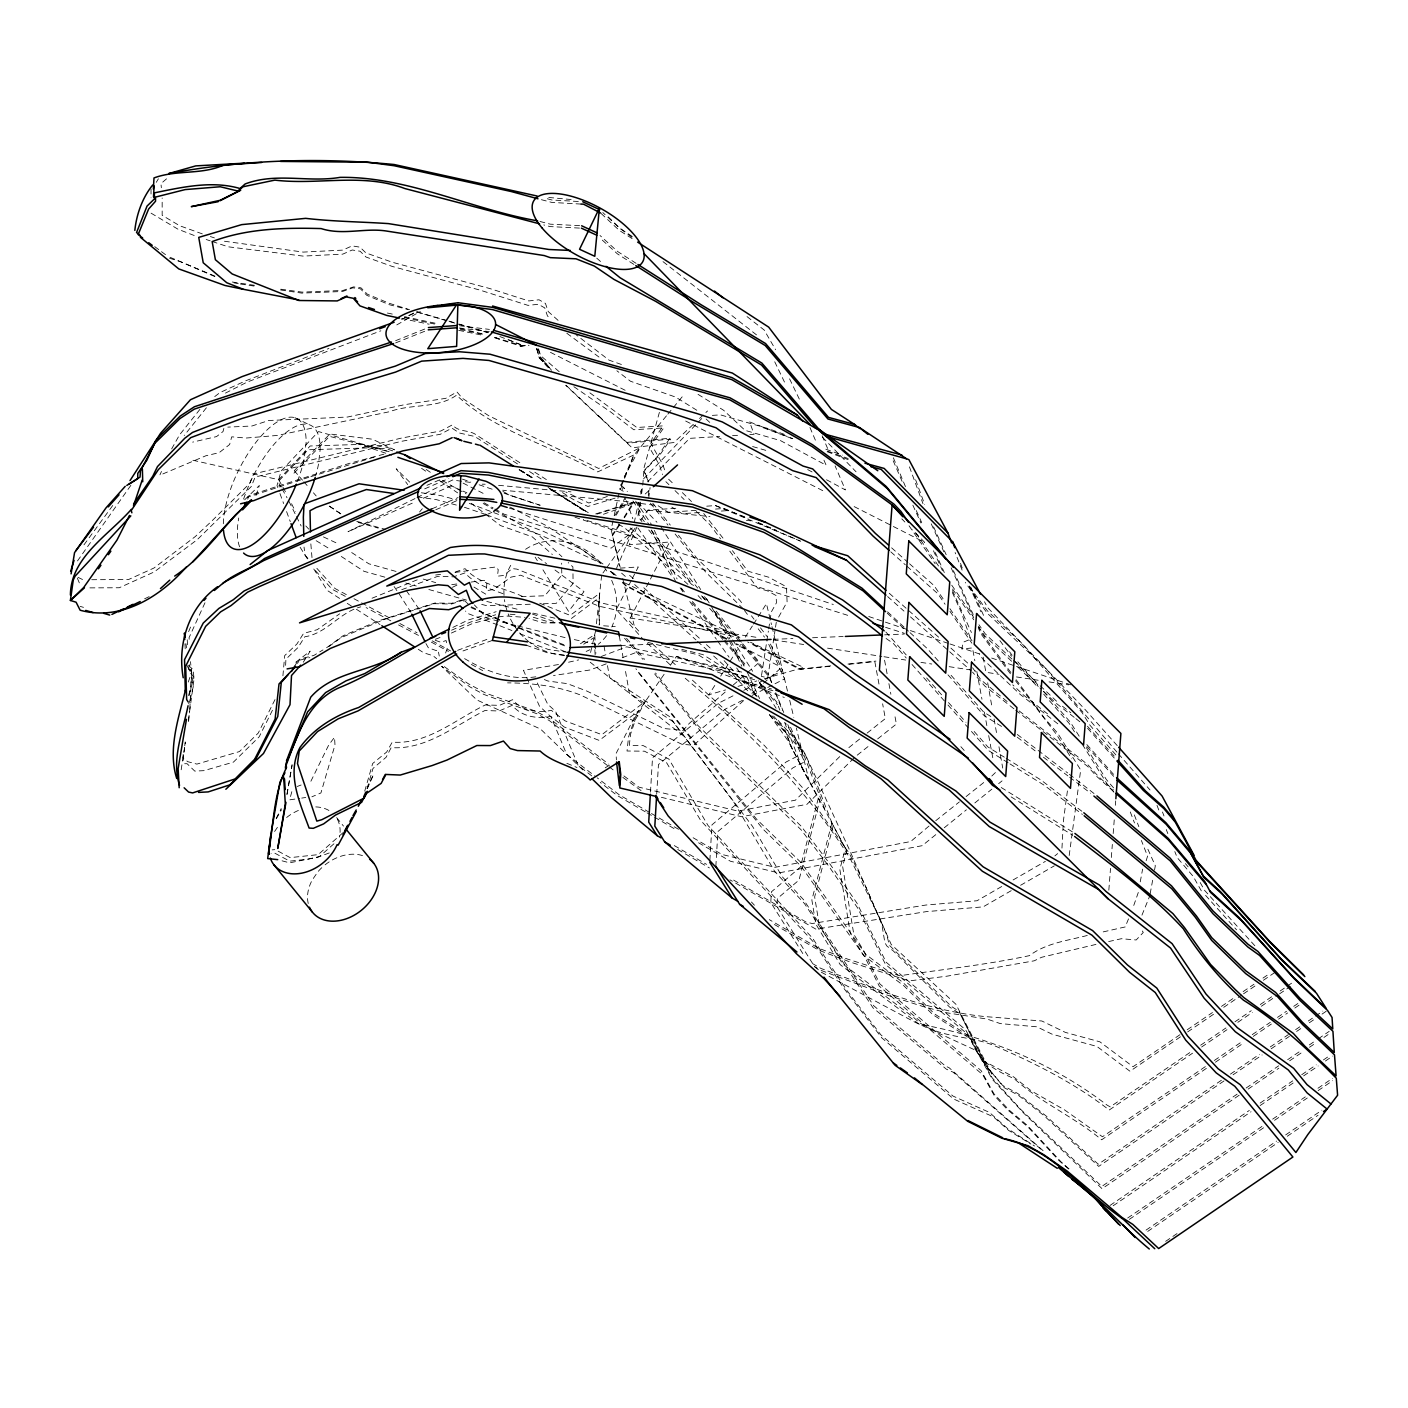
<?xml version="1.0" encoding="UTF-8"?>
<svg xmlns="http://www.w3.org/2000/svg" width="1408" height="1408" viewBox="0 0 1408 1408"><rect width="100%" height="100%" fill="white"/><g stroke="black" fill="none" stroke-linecap="round" stroke-linejoin="round"><path stroke-width="0.75" stroke-dasharray="5 3.75" d="M285.63 665.35L285.912 659.19L298.126 647.398L304.814 636.768C326.568 633.53 339.557 612.339 360.782 606.848M995.421 772.552L991.373 776.442M1061.966 848.109L1063.445 820.494L1067.44 790.698M650.478 792.123L652.502 757.838L718.608 703.155L734.114 695.27M656.691 794.27L658.451 764.544L725.366 709.034L742.544 700.286M709.878 860.218L711.955 824.842L786.227 761.922L802.542 753.614L790.029 726.211M715.845 866.307L717.904 831.547L792.986 767.782L804.531 761.904L787.758 724.574M1108.835 890.138L1110.507 868.384M1111.334 857.49L1112.338 844.43M1113.182 833.554L1114.362 818.33M1115.365 805.27L1115.699 800.906M188.566 721.618L189.605 711.269M189.816 709.192L191.699 672.32L189.27 664.664M596.429 623.762L601.691 574.746M183.093 760.654L184.536 747.789M184.765 745.835L185.205 741.893M639.76 502.269L637.894 516.49L641.96 521.558M640.816 494.138L641.608 488.03L640.746 492.114M640.534 502.11L638.88 514.818L644.354 521.629M641.643 493.627L642.488 487.274M642.752 485.144L644.16 467.227L659.402 412.35M648.278 495.51L649.405 486.886M648.701 498.15L650.074 487.608M1069.2 855.501L1080.693 769.947L1057.742 733.339L1044.296 717.886L1016.013 679.518M188.408 720.35L194.058 678.902L193.16 669.592L185.891 663.186M181.174 769.771L185.363 742.562M761.517 675.541L768.363 631.066M768.698 628.936L771.302 612.005L776.424 602.853L776.125 595.531L767.554 590.902L757.451 587.963L729.802 551.144M775.192 629.323L767.73 677.794L761.323 676.386M775.526 627.229L776.494 620.893M189.587 695.376L191.717 675.083L186.666 664.77M286.915 794.482L292.09 764.544M190.168 699.706L193.248 686.734L190.485 661.654M287.056 794.235L292.072 765.477M1138.298 892.461L1132.595 908.794M1140.251 881.866L1142.592 869.158M1150.142 893.798L1152.923 878.698M1154.525 870.074L1155.317 865.762L1146.781 846.771M192.914 460.258L278.678 479.688L310.182 445.984L363.264 444.33L367.805 446.23L380.934 445.438L394.486 449.821L372.522 439.226L329.842 433.998L294.254 470.694L293.691 473.458L329.525 436.357L389.646 451.862L318.525 431.57L281.16 470.976L277.006 485.514L279.206 491.533M634.216 522.755L638.563 502.322M613.043 520.678L611.125 529.531L619.608 565.822M614.17 515.504L619.027 493.24M623.251 491.286L619.925 489.192L620.875 484.757L627.37 491.498M590.586 652.467L592.064 646.078M592.557 643.949L595.725 630.291M282.92 675.787L284.698 655.6L296.93 643.966L303.565 633.406L317.258 629.675L339.627 613.835M818.277 798.442L800.36 867.134L771.408 891.845L770.774 902.475L803.686 954.976M831.811 823.381L811.853 899.941L815.813 924.018L840.189 964.656L918.984 1024.091C986.99 1036.376 1051.917 1062.794 1107.04 1105.086L1110.19 1106.882L1191.573 1051.389M833.166 825.862L814.651 896.896L819.262 924.95L842.53 963.741L913.968 1017.72C935.176 1038.875 968.598 1034.598 994.752 1045.845C1035.021 1063.181 1074.445 1083.034 1109.205 1110.032L1192.541 1053.202M223.854 428.402L223.01 431.57L216.55 436.586L192.667 442.13M364.725 791.12L372.662 763.523L386.69 752.013L392.269 742.104C427.099 744.938 455.734 719.277 485.25 704.986L499.541 705.338L512.6 699.67C521.91 711.075 537.662 713.046 551.355 710.371L564.978 720.808L601.885 734.677L645.515 701.202L635.677 719.101L630.555 734.166L629.306 745.466L643.227 745.606L668.853 759.07L708.066 825.546L812.592 938.186L846.595 990.088L880.862 1034.827L953.022 1096.075L989.402 1112.39L1007.653 1128.635L1034.528 1145.989M367.101 788.533L372.997 768.434L386.109 757.275L391.178 747.613C426.325 750.094 455.277 725.331 484.986 710.494L499.048 711.005L512.213 705.355C521.488 716.549 536.958 719.224 550.651 716.373L564.326 727.056L599.245 740.414L639.038 710.565L635.008 717.904L628.566 736.824L627.018 751.01L644.477 751.186L666.688 762.854L700.656 820.424L813.49 942.04L843.55 987.923L881.795 1037.872L953.762 1099.067L993.432 1116.861L1008.779 1130.518L1030.938 1144.07M1146.147 860.746L1147.573 856.17L1141.378 840.47M188.478 695.622L193.952 677.758L189.006 669.557L188.725 665.21M255.957 495.598L259.371 485.461L244.57 499.893M445.614 653.013L447.568 647.346M247.702 499.154L248.917 495.651L272.184 487.995L349.237 463.408L387.27 453.306M188.267 682.053L191.699 672.32L188.214 666.829M188.672 703.894L190.643 698.509M666.459 415.835L633.477 455.682L620.611 486.042L624.448 488.453M623.832 480.374L619.925 489.192M624.606 478.35L634.216 454.784L597.714 471.909C551.76 445.966 495.51 431.306 456.509 395.226C437.061 408.971 411.294 403.498 389.611 411.682L277.693 435.406L245.978 438.046L231.704 436.832L229.627 444.523L219.155 452.672L205.92 455.752L159.773 475.235L161.462 471.469M1128.512 918.878L1125.221 926.939L1099.93 932.624M1141.958 915.13L1149.755 895.963M291.826 791.683L289.608 799.85L299.71 798.389M188.619 631.664L191.875 623.885M616.475 568.374L632.139 532.206L611.125 548.152L504.064 514.149L494.982 508.992M636.874 527.138L629.27 544.685L669.61 542.045L649.757 580.395M367.347 788.568L373.402 774.752L367.083 788.339M310.886 781.229L328.803 744.85L334.541 737.264L334.981 744.973L320.918 792.95L311.872 796.822M276.214 818.365L281.195 808.562M204.987 602.765L189.077 637.63L189.306 641.573M631.294 580.483L616.282 609.506L642.594 638.686M632.298 578.547L638.299 566.949L618.658 568.234M648.771 582.314L628.918 620.664L641.326 633.794M624.219 477.066L640.042 447.744L598.699 468.459L488.875 415.835L462.282 398.218L456.966 391.934L445.826 398.323L404.571 404.677L347.512 417.032L268.84 420.499L251.909 426.008L227.797 427.117M275 699.6L258.245 733.075L239.43 751.573L196.891 764.104L187.792 761.693L182.846 758.085L183.427 751.837M272.448 710.248L259.195 736.789L233.411 762.133L203.914 770.651L194.779 771.109L187.07 763.699L182.688 763.77L182.09 762.291M294.835 666.037L297.757 660.704L309.813 657.589M297.51 663.432L299.922 659.032L313.861 655.424L322.978 649.915M171.653 448.923L179.45 435.019L202.682 405.891M778.606 617.109L787.09 601.955L786.491 586.819L768.733 577.227L747.824 571.173L732.424 550.651M276.32 818.787L281.494 809.706M614.786 515.68L625.363 497.288M616.229 515.134L625.786 498.485M156.253 182.336L158.4 178.781M303.283 662.218L310.182 651.13L294.712 663.045M714.789 685.45L708.928 694.725L725.542 689.938M720.667 676.157L728.886 663.133M730.048 661.285L740.626 644.565M745.307 637.12L752.365 625.979M753.526 624.114L757.064 618.534M758.226 616.686L766.445 603.68L771.478 624.589M130.856 485.355L75.504 563.746M619.309 524.322L612.251 534.917L620.136 567.072M624.026 517.246L633.354 502.093L595.69 513.938M612.427 535.797L619.608 525.008M624.395 517.827L634.251 502.357L594.246 514.976M274.595 831.494L278.326 826.038M664.118 674.291L634.55 717.059L616.035 753.597L616.405 759.862M670.314 665.333L676.509 656.357L758.648 680.979M602.958 572.968L605.493 569.43M606.76 567.653L635.36 527.718M640.904 519.974L647.926 510.171L678.41 508.094M83.97 544.843L113.643 504.275M206.413 407.774L184.202 435.494M667.85 414.146L672.021 409.112M673.411 407.44L684.534 393.994M419.566 512.002L422.312 508.71M643.597 478.79L704.299 415.888M647.61 481.835L689.55 438.363L719.664 436.462M839.714 756.624L795.45 800.166L737.915 811.096L638.915 787.16L622.195 774.629M853.97 758.067L806.978 804.302L741.629 816.728L659.102 796.752M693.158 424.494L674.01 442.499L632.122 447.867L565.682 385.264M699.53 418.493L707.52 410.978M645.216 493.997L651.675 488.189M343.042 832.674L318.173 854.638L290.189 857.63L275.282 849.622L272.149 849.869M333.942 843.779L319.475 856.574L307.824 859.179L289.731 861.15L274.718 853.125L271.163 853.424M725.155 692.085L689.374 723.307L683.109 730.4L663.907 728.517L586.854 691.064L567.354 683.654L547.906 681.014L543.893 679.36M733.286 684.992L746.293 673.64M747.912 672.214L759.299 662.288L751.397 652.432L736.102 644.406M743.67 700.568L693.528 745.325L681.63 744.163L581.082 695.27C557.709 685.925 532.506 683.074 507.549 682.862M751.925 693.352L761.834 684.71M763.488 683.267L780.014 668.853L776.952 665.034L736.402 643.702M166.531 178.834L160.934 183.674L161.357 187.722M935.774 834.662L922.187 845.68L778.765 872.925L730.418 861.238L697.312 842.054M944.275 827.763L966.363 809.846M974.846 802.947L991.83 789.166M998.642 783.658L1002.038 780.894M1054.874 855.888L1057.654 853.618M848.866 747.613L860.482 738.373M867.117 733.093L885.35 718.59L882.622 703.806M857.226 755.163L870.848 744.339M877.659 738.918L896.386 724.029L894.414 713.398M929.016 826.056L910.677 841.544L775.051 867.31L722.005 854.48L691.011 836.528M935.757 820.688L959.358 801.909M966.099 796.558L984.632 781.81M214.738 396.598L219.912 392.603L245.854 380.741L328.926 348.445M225.456 393.096L247.139 382.096L380.864 330.81M632.333 527.965L626.102 532.699L583.334 519.306M571.384 618.499L599.245 597.59L599.174 625.099M326.621 647.715L343.006 635.782L378.752 620.752L434.931 603.029L451.827 603.258L463.285 599.438L468.829 604.666M328.909 646.554L341.106 637.666L384.824 619.274L434.28 603.68L451.458 604.032L462.88 600.248L466.523 603.68M1179.974 1034.704L1133.053 1066.701L1099.894 1041.832L1065.363 1032.398L1041.85 1020.994L986.392 1016.699C928.611 1011.19 874.702 988.451 820.864 968.405L812.997 963.846M1187.19 1029.776L1212.446 1012.546M1221.475 1006.386L1235.907 996.547M1243.123 991.619L1253.965 984.245M1262.976 978.085L1270.192 973.174M1180.467 1036.816L1129.99 1071.242L1096.92 1046.443L1052.075 1034.176L1036.869 1026.802L1000.296 1023.598L987.131 1019.075L946.88 1012.81L923.947 1006.808L885.403 994.506L821.058 970.411M1187.683 1031.906L1214.717 1013.461M1223.746 1007.318L1241.768 995.016M1243.563 993.784L1256.182 985.178M1263.398 980.267L1276.018 971.661M1200.619 1045.229L1225.928 1027.963M1234.974 1021.803L1251.254 1010.698M1260.283 1004.538L1272.955 995.896M1280.189 990.968L1285.61 987.272M1287.422 986.04L1292.843 982.326M1201.605 1047.024L1226.966 1029.723M1237.826 1022.314L1252.328 1012.422M1261.374 1006.245L1277.69 995.122M1279.502 993.89L1290.362 986.48M1205.318 1066.63L1102.464 1136.766L1064.395 1109.803L1031.202 1090.866L1013.637 1076.909L984.28 1061.227M1214.347 1060.47L1243.211 1040.794M1252.24 1034.634L1270.28 1022.331M1277.496 1017.403L1286.525 1011.261M1293.741 1006.333L1299.162 1002.637M1206.374 1068.373L1101.654 1139.794C1074.093 1116.79 1040.706 1102.622 1014.059 1078.563C995.35 1070.643 977.029 1060.312 971.274 1039.315L932.818 1014.64L904.112 986.022L863.562 955.381L850.344 933.346L839.837 869.458L845.363 848.32L791.419 747.314L785.47 731.949L771.813 715.669M1215.403 1062.213L1244.285 1042.518M1253.314 1036.358L1271.371 1024.056M1278.587 1019.128L1287.616 1012.968M1294.85 1008.04L1300.253 1004.344M1221.387 1080.288L1098.258 1164.24L1046.144 1116.016L1017.808 1093.523L1002.566 1085.374L986.374 1065.926L960.08 1013.813L949.626 1007.107L893.182 950.822L886.917 946.088L884.875 942.691L881.918 924.669L865.11 885.315L849.482 853.67L802.912 788.128L764.333 745.466L689.885 677.882M1230.434 1074.11L1259.403 1054.346M1270.28 1046.936L1288.373 1034.598M1295.624 1029.653L1301.062 1025.957M1308.296 1021.011L1313.734 1017.315M1315.547 1016.066L1322.781 1011.138M1223.992 1080.957L1098.698 1166.405L1043.944 1115.594L1018.23 1095.178L1004.397 1087.786L987.078 1066.982L958.971 1011.261L951.298 1006.35L889.258 945.155L886.987 935.475L879.402 917.699L850.221 858.598C805.922 788.005 746.891 729.45 682.986 676.438M1233.074 1074.779L1262.131 1054.962M1271.213 1048.766L1289.376 1036.376M1296.627 1031.43L1302.083 1027.717M1309.352 1022.754L1314.79 1019.04M1322.059 1014.094L1327.498 1010.381M1237.139 1094.139L1101.813 1186.434L1020.853 1109.522L992.165 1077.806L965.624 1029.829L886.09 962.157L856.891 903.021L830.157 864.318L801.082 826.109L696.626 724.205L655.547 673.006M1246.168 1087.997L1278.658 1065.838M1287.669 1059.696L1302.101 1049.84M1309.334 1044.93L1316.55 1040.002M1318.346 1038.77L1329.17 1031.378M1239.146 1095.248L1102.077 1188.722L1023.862 1113.306L992.341 1079.39L967.173 1033.912L885.456 964.339L857.63 907.949L828.502 865.779L801.082 829.77L702.627 733.709L653.893 672.971M1248.157 1089.088L1278.834 1068.179M1289.64 1060.805L1302.277 1052.198M1309.493 1047.27L1316.709 1042.36M1323.925 1037.432L1331.141 1032.504M1110.067 1205.424L1249.301 1110.454M1260.16 1103.062L1292.702 1080.869M1301.749 1074.691L1316.216 1064.835M1323.45 1059.907L1328.87 1056.194M1113.2 1205.741L1251.043 1111.739M1260.107 1105.562L1294.568 1082.048M1303.65 1075.87L1318.152 1065.979M1325.403 1061.034L1332.654 1056.07M1127.685 1218.026L1263.61 1125.326M1272.674 1119.131L1305.286 1096.885M1317.976 1088.243L1332.478 1078.352M1129.322 1219.363L1263.662 1127.738M1274.557 1120.31L1307.24 1098.029M1318.134 1090.602L1332.654 1080.693M1146.059 1230.099L1276.581 1141.078M1285.662 1134.901L1321.918 1110.173M1147.731 1231.402L1278.2 1142.434M1287.264 1136.256L1318.064 1115.259M1165.648 1241.346L1178.32 1232.704M580.448 643.755L594.722 634.638L595.918 653.189M583.669 644.213L594.035 637.578L594.704 647.75M605.211 767.818L610.421 764.544M1001.722 886.512L977.046 900.75L925.918 905.027L812.187 923.525L806.027 922.029L731.21 878.698M1013.109 879.947L1045.387 861.362M1011.226 890.666L983.136 906.858L926.341 911.627L815.901 929.139L729.96 879.859M1020.589 885.28L1054.31 865.85M401.614 319.528L414.181 312.84M396.792 324.896L420.288 311.45M457.582 650.338L489.421 638.458M743.794 690.325L763.171 680.469M765.125 679.483L782.566 670.613L769.56 642.136M752.101 695.429L773.098 684.746M775.016 683.76L784.555 678.902L767.008 640.499M415.008 498.573L348.022 531.731L415.378 501.794M416.979 497.587L452.443 480.022L471.328 482.522M452.461 587.312L459.342 583.933M452.848 627.405L468.195 620.03L496.162 611.706M144.619 598.787L150.41 596.042M451.387 633.054L472.402 623.533L496.426 617.197M423.298 498.256L451.018 485.936L460.962 490.248M372.046 598.224L419.866 578.758M426.941 485.32L442.939 478.421M424.706 488.84L448.818 478.456M432.115 508.746L458.075 497.57M435.776 509.749L457.952 500.192M408.602 315.533L418.176 311.643M395.666 340.666L426.536 328.31M395.613 342.901L428.331 329.824M492.413 640.429L460.469 651.851M297.211 786.491L301.118 784.995M451.546 630.221L470.606 622.037L495.686 614.786M435.371 639.267L441.408 636.979M601.269 656.48L626.648 646.8L744.216 672.637M606.232 663.854L590.216 669.944L553.485 675.523M622.248 657.747L636.258 652.397L752.277 677.882M401.755 589.688L437.835 576.294L453.482 576.84L464.992 572.915C475.517 584.654 490.864 589.178 505.19 594.51M329.243 852.949L317.874 857.173L289.52 862.84L279.717 860.182M455.206 572.018L465.062 568.656C480.322 585.059 504.134 587.594 523.53 596.886M603.451 514.272L635.518 502.709M308.792 477.33L247.245 497.288M310.869 476.661L375.408 456.773M738.021 686.347L756.712 680.962M764.298 678.779L803.651 667.462L750.482 642.242M607.341 496.426L588.843 503.026L565.822 492.008M615.12 498.133L587.858 506.493L573.514 499.611L560.683 491.445M1087.275 935.475C1067.563 940.597 1046.162 943.061 1029.389 955.645C986.498 964.797 943.026 969.373 899.73 975.744L847.229 958.971L818.84 948.341L769.296 919.635M558.501 664.541L523.442 670.331L539.51 706.253L551.056 716.866L566.702 754.336L595.461 776.494M568.568 662.218L578.635 659.912M1095.952 944.416L1041.603 957.282L1034.194 960.819L946.933 976.184L909.251 980.901L850.696 962.21L819.034 950.347L773.661 924.07M1108.659 941.565L1121.366 938.714L1136.186 939.981L1143.296 932.43L1141.202 929.333M301.734 798.09L305.765 797.491M435.635 575.01L444.259 573.848M455.03 572.422L496.003 566.949L498.238 569.659L497.464 576.189L503.466 575.485L512.301 568.603L516.842 569.114L602.624 603.258L726.422 630.837L739.939 637.947M451.739 584.654L458.216 583.792M471.152 582.067L484.106 580.325L486.886 582.56L486.411 590.498L489.262 590.269L493.786 589.354L511.069 577.122L520.555 575.168L599.403 606.285L738.32 637.525M498.309 616.95L505.842 615.965L525.061 617.373M830.755 665.861L800.624 669.046L750.341 642.576M847.986 664.048L875.97 661.091M829.805 666.301L799.814 669.469L747.666 642.013M849.094 664.259L874.808 661.549L879.507 686.91M494.683 337.779L520.52 346.104L529.021 345.277M520.52 346.104L527.226 345.47M626.93 442.376L669.944 438.222L658.029 455.734L644.037 470.554L648.771 481.765M706.728 506.176L715.44 505.578L748.123 518.179M696.15 510.382L668.184 512.266L658.082 505.718L622.6 501.16L502.691 490.23M715.51 509.062L724.117 508.482L748.053 518.707M699.53 512.53L682.088 513.709L671.862 507.091M721.336 511.051L730.048 510.47M712.36 415.378L720.438 414.867L768.099 428.542L786.65 435.178M732.565 435.635L739.024 435.23M749.778 434.544L754.072 434.28L749.602 421.907L792.792 438.698M620.382 645.515L653.136 644.195M773.256 639.338L792.915 638.546M812.574 637.754L843.146 636.522M884.629 634.832L904.288 634.04M521.136 596.605L544.861 595.778L561.792 575.098L561.651 563.165M530.235 604.226L486.816 605.757L479.125 603.662M543.277 603.768L556.301 603.31L573.091 583.528L572.898 566.931L568.198 562.549M91.714 579.709L128.498 579.55L153.93 568.04L195.325 536.518L212.221 520.626L249.674 483.472L253.616 473.968L401.843 437.976L440.81 431.006L452.408 424.846C458.322 432.397 469.41 429.616 476.362 434.966L521.998 464.077M89.901 587.875L119.258 587.752L154.211 571.93L197.402 539.528L251.275 486.552L255.147 477.048L401.562 441.302L440.317 434.28L451.95 428.138L459.554 433.048L474.76 436.48L518.531 464.57M482.152 484.194L485.179 484.211M555.069 622.371L550.035 622.318L531.52 616.739M554.981 622.987L543.277 622.864L529.109 618.587M535.814 676.826C509.133 680.662 484.44 670.736 462.158 657.166M494.842 337.55L522.861 345.875M520.555 345.946L521.875 345.981M579.603 225.667L550.264 224.171L539.739 221.408M579.445 228.078L550.106 226.582L543.787 224.928M571.155 199.549L545.688 197.173M578.336 201.485L551.989 200.006L544.773 198.106M581.011 204.072L551.813 202.418L539.968 199.32M603.61 625.803L615.261 626.56M510.048 614.24L518.725 614.874M498.59 485.338L570.997 491.85M647.926 510.171L709.949 516.613M746.381 520.379L750.675 520.837M459.43 325.723L489.421 329.402M459.325 327.994L489.262 331.619M421.344 492.765L440.669 495.546L457.037 500.016M417.261 496.866L436.322 499.611L462.44 506.739M567.706 652.326L548.416 649.51L529.531 642.435M564.678 655.354L547.606 652.854L526.627 645.339M232.25 282.005L255.464 285.454M280.79 289.203L302.034 292.125L342.989 290.435L353.514 286.898L360.994 287.83L367.347 294.184L389.33 303.318L409.517 309.672M240.416 284.029L255.218 286.229M280.579 289.978L301.734 293.11L342.496 291.491L352.862 287.848L360.395 288.816L366.766 295.31L389.365 304.726L407.915 309.478M629.974 618.042L755.92 637.243M773.291 639.883L803.686 644.512M827.57 648.155L881.848 656.427M884.013 656.744L905.731 660.053M920.938 662.376L931.797 664.03M949.168 666.67L975.216 670.648M988.24 672.637L999.099 674.291M1016.47 676.931L1038.189 680.24M1049.03 681.894L1068.584 684.869M233.992 282.867L238.286 283.712M401.632 318.507L429.123 324.21M458.726 330.334L484.106 335.579M387.394 313.034L395.947 314.864M404.518 316.677L438.75 323.963M460.152 328.522L485.144 334.453M404.378 317.627L434.509 324.034M460.328 329.525L483.982 334.558M554.91 618.2L531.731 612.814M574.306 639.602L595.531 644.16M517.053 609.189L484.546 600.882M515.662 625.416L487.062 618.306L474.355 604.894M517.757 625.926L565.805 637.789M681.789 649.37L703.032 654.632L750.622 684.622L774.946 691.293M647.856 642.4L698.438 654.931L737.81 679.73L771.549 688.987M464.446 507.285L484.546 514.061M356.752 521.312L385.37 529.39M396.035 571.437L368.861 563.798L349.272 550.968M423.21 579.075L435.741 582.613M384.842 577.157L363.88 571.261L338.202 554.435M405.786 583.035L416.258 585.992M428.842 589.512L466.541 600.125M358.072 522.386L378.171 528.106M752.594 446.53L769.085 451.317M417.806 312.083L446.864 320.514M448.941 321.112L457.248 323.523M459.307 324.122L488.365 332.552M416.346 311.925L488.066 332.746M80.168 606.39L83.494 607.358M509.274 508.077L847.95 615.402M885.579 627.334L904.394 633.301M170.034 257.277L215.406 276.32M169.576 258.245L180.488 261.712L215.618 276.918M520.802 344.766L498.502 336.002M392.726 450.859L384.806 448.29L377.538 448.73L375.021 447.691L308 449.768L278.062 481.8L281.054 487.115M540.32 505.243L509.573 495.194L500.526 490.054M471.346 606.795L489.474 615.754L516.384 626.578M470.976 607.57C502.234 621.878 534.459 634.762 566.878 646.642M202.312 233.869L179.696 225.755L162.166 215.301L162.166 198M210.373 236.544L214.403 237.899M224.453 241.243L303.195 252.102L342.725 250.114L352.088 245.89L360.008 247.174L365.922 252.93L392.498 262.31L489.632 288.499L528.792 300.942L539.018 299.781L545.442 303.406L548.222 311.573L559.909 321.992M206.184 239.501L210.179 240.821M212.168 241.49L228.149 246.805L303.072 256.098L342.76 254.144L352.229 249.99L360.096 251.24L366.062 257.048L392.216 266.429L479.741 290.03L527.982 305.36L538.366 304.286L544.72 307.877L547.466 315.973L550.51 318.754M356.189 443.221L391.618 455.206M462.458 479.16L470.782 481.976M479.125 484.792L493.698 489.72M504.117 493.24L539.546 505.208M574.957 517.194L833.325 604.525M868.736 616.51L883.326 621.438M885.403 622.142L908.318 629.886M910.413 630.59L947.918 643.262M949.995 643.966L981.253 654.544M991.672 658.064L1070.837 684.834M532.277 613.994L555.122 621.914M621.403 364.478L609.083 360.166L576.083 334.752M825.81 449.187L842.283 455.101M827.675 451.176L848.179 458.533M435.23 640.27L440.95 642.33L446.037 640.534L446.917 643.808M763.03 427.662L794.728 439.56M827.13 451.722L849.411 460.082M469.304 503.378L543.33 531.309L581.962 549.419L600.424 563.306M486.552 514.835L540.69 535.093L600.354 562.936M676.509 656.357L784.309 697.47M518.32 627.352L567.213 645.99M194.216 235.506L177.989 229.205L151.026 213.136M497.798 624.941L468.142 613.624L465.485 611.054M499.822 625.75L511.914 630.538M519.992 633.741L566.403 652.15M539.704 603.205L570.205 615.402L599.702 593.243L598.682 612.586L599.72 625.539M508.64 339.768L520.626 344.573M495.018 337.322L498.942 338.888M566.861 763.33L576.963 767.483M715.44 505.578L803.862 542.573M758.155 522.474L776.23 530.2M758.014 522.966L799.885 540.866M462.95 491.093L466.91 492.818M624.395 582.754L739.006 636.803M323.435 536.906L338.571 543.981M316.166 540.707L330.862 549.63M78.003 577.35L83.23 579.85M294.941 417.683L308.986 424.618M550.458 352.352L626.877 391.16M685.661 421.027L824.771 491.674M854.163 506.598L891.405 525.501M893.358 526.504L924.704 542.414L912.507 529.866M463.074 483.102L484.563 494.085M509.942 507.056L547.043 526.011L603.011 564.027M432.238 640.851L450.578 650.918M390.826 620.858L366.115 607.587M398.534 624.923L419.76 636.064M431.341 642.136L448.483 651.429M726.757 638.616L625.416 584.936L622.213 581.944M726.563 639.373L625.874 585.904L622.741 582.982M807.682 469.568L813.331 472.63M826.531 479.758L845.398 489.931L835.085 465.872M346.333 594.616L334.875 588.421L315.005 566.245M353.971 598.734L359.709 601.832M361.61 602.853L392.181 619.362M399.837 623.498L417.032 632.773M345.277 596.323L332.006 589.16L313.386 568.374L327.237 590.41L339.979 598.664M471.328 664.435L482.715 670.595M442.446 480.568L466.118 493.856M439.595 480.656L457.635 492.87M483.19 503.501L492.659 508.869M494.56 509.942L538.261 534.741L561.915 556.706M484.088 502.797L493.17 507.954M641.08 790.592L622.882 777.427M649.581 812.451L619.15 794.746L597.168 777.797M651.482 813.542L657.184 816.869M659.085 817.978L679.994 830.139M645.216 811.782L617.214 795.502L600.23 782.408M647.082 812.874L652.678 816.13M654.544 817.203L675.066 829.154M674.291 845.592L706.587 864.389M677.741 849.482L709.438 867.926M801.645 767.078L819.632 800.923L798.987 880.088L777.357 898.55L776.882 906.488L814.581 966.645L817.362 968.264M473.933 587.066L487.133 594.986M519.147 469.55L533.914 478.72M550.546 489.016L556.09 492.448M519.218 469.885L534.09 479.107M550.827 489.491L587.998 512.547M698.034 394.346L723.589 410.256L745.008 430.338L780.578 440.651L826.126 465.221L822.712 457.283M696.802 410.256L675.664 397.109L630.502 381.251L616.845 370.744M990.81 716.496L983.664 712.043L949.221 673.235M1001.546 726.422L984.086 715.546L946.757 673.464M1004.309 757.17L987.853 746.909L971.819 728.851M1006.139 758.314L1040.899 779.962L1082.118 811.448M1008.146 762.784L988.258 750.394L969.566 729.326M1009.958 763.91L1044.314 785.312L1082.4 814.422M1001.229 787.512L1074.92 833.43M1011.12 796.893L1072.738 835.278M520.608 470.202L533.526 478.298M548.029 487.397L588.28 512.67M618.235 523.952L625.17 528.317L687.931 584.355M551.848 489.843L586.96 512.072M520.309 470.342L533.122 478.474M549.613 488.946L586.221 512.195M632.139 238.603L619.326 230.437L600.565 212.978M636.099 263.314L617.619 251.522L600.019 235.506M633.952 264.405L617.426 253.88L600.09 238.11M534.794 472.208L547.571 480.357M529.531 471.574L544.192 480.92M347.266 603.363L354.534 608.08M356.365 609.242L380.019 624.554M418.229 649.264L423.685 652.802L433.013 655.706L436.691 658.733M632.333 236.509L619.538 228.008L607.147 215.776M329.226 506.158L341.37 514.29M329.402 506.141L341.616 514.325M426.219 469.48L431.622 473.176M421.555 468.318L428.771 473.246M886.09 638.475L893.323 643.438L906.277 658.029M566.808 333.238L601.48 358.899M559.222 371.73L540.654 355.626L538.296 348.075M589.917 392.867L636.786 427.486L663.291 425.867L650.778 443.379L662.922 464.746L665.333 472.173M573.883 386.69L611.16 412.35L633.741 429.739L663.731 427.926L649.563 447.726L659.507 465.203L662.534 474.566M444.347 666.653L468.072 683.584L485.742 693.123L536.395 711.48L550.493 719.242L608.538 764.069M154.722 246.629L159.79 250.413M161.48 251.68L166.566 255.446M538.05 557.392L546.533 563.71M555.016 570.029L583.986 591.642L568.533 611.371L541.693 567.776M471.346 503.325L500.438 525.554L532.206 536.8L552.358 554.523M1017.298 734.466L1036.394 749.056M1038.136 750.394L1067.651 772.939M1069.376 774.277L1095.23 794.464M1017.262 737.194L1036.464 751.872M1043.451 757.205L1067.898 775.896M1069.658 777.216L1090.602 793.232M591.747 775.878L578.16 765.406L555.667 711.498L547.712 704.194L536.061 680.416M607.464 765.512L549.208 720.509L536.941 713.768L483.965 694.478L469.814 686.84L441.619 666.266L476.837 699.952L540.566 729.08L584.232 771.267M609.171 766.832L614.328 770.81M1062.442 706.218L1070.854 712.8M1074.198 717.341L1055.525 702.75L1039.843 687.931M1075.906 718.661L1080.992 722.656M1047.587 713.874L1023.686 695.2L1012.739 684.851M1057.813 723.818L1020.149 694.355L982.819 659.085L979.158 653.787M1007.142 701.554L980.901 679.818L971.978 666.864M1019.146 710.934L1087.698 764.526L1098.786 776.882L1113.306 789.747M1013.936 708.787L984.755 685.978L972.506 672.091M1015.661 710.142L1041.41 730.277M1043.134 731.614L1087.786 766.533L1096.445 776.178L1114.414 792.106M747.014 316.589L764.139 330L775.597 349.73M631.875 237.23L619.52 228.096L602.818 212.555M663.027 261.642L756.501 334.875M590.216 662.235L682.563 735.258M814.581 966.645L821.251 972.189L915.446 1022.454L976.202 1050.562L991.76 1074.04L955.909 1004.274L891.176 944.398L848.619 847.968L804.76 753.333L785.506 723.008M630.168 527.894L683.901 575.872L692.525 585.394M629.605 575.344L634.339 579.48M621.597 573.144L626.49 577.421M634.638 584.549L695.939 639.918M612.885 572.669L616.176 575.555M1069.006 1168.869L1061.157 1161.97L1027.33 1125.397L1008.938 1109.909L993.89 1093.682L981.147 1070.643L879.859 983.91L864.283 952.371L801.187 862.682L756.659 819.245L635.888 668.747M1068.584 1168.957L1058.851 1160.421L1027.875 1126.91L1007.477 1109.733L994.048 1095.266L982.696 1074.726L879.226 986.075L865.022 957.317L801.205 866.342L762.678 828.749L636.557 670.261M1043.082 1150.653L949.098 1067.722L945.613 1066.173L873.629 1005.646L803.598 899.747L782.232 876.726L752.558 826.408L669.187 716.355L609.576 677.547L606.989 662.816M1040.811 1149.122L953.128 1072.192L946.352 1069.165L872.995 1007.811L804.496 903.584L774.822 871.605L733.568 801.68L672.813 721.477L629.376 693.194L624.906 667.814M596.763 258.174L601.374 262.258M891.616 547.835L907.914 562.338M909.533 563.781L933.979 585.534L945.014 601.568M890.806 551.866L905.379 564.837M906.998 566.28L937.781 593.666L945.085 604.278M889.258 593.261L907.086 609.136M908.723 610.579L939.541 638M950.893 648.102L968.722 663.978M887.621 596.57L903.954 611.09M910.483 616.898L948.024 650.302M949.661 651.746L970.869 670.63M643.808 587.752L700.022 638.792M706.446 644.635L711.269 649M697.541 641.379L707.203 650.144M713.645 655.987L728.13 669.152L748.757 691.944M652.661 644.072L675.312 664.646M670.085 664.734L644.072 640.112M887.586 611.864L908.442 631.154M910.043 632.65L927.678 648.982L940.597 663.538M887.234 613.184L904.869 629.499M611.019 571.49L615.806 575.978M610.245 571.314L614.926 575.696M706.112 418.986L712.325 424.811M598.91 416.152L627.704 443.203L670.718 439.05L661.109 453.182L644.019 471.293L649.686 484.722M566.104 385.317L603.909 420.922M1011.894 659.014L985.16 633.758L978.965 624.765M1013.461 660.493L1038.629 684.27M1040.195 685.749L1059.062 703.578M1011.613 661.25L984.949 636.064L978.718 627.018M1017.878 667.181L1038.277 686.435M668.642 479.23L674.749 485.179M682.37 492.624L691.504 501.565M703.701 513.48L723.43 538.683M665.878 481.677L668.923 484.651M675.013 490.6L684.147 499.541M696.344 511.438L710.054 524.832L720.579 538.859M743.142 608.714L705.742 572.158L674.696 533.474M409.64 482.099L396.211 468.776L407.704 484.581M822.501 437.254L827.077 441.971M828.608 443.538L856.064 471.786M901.824 518.883L904.869 522.016M637.683 502.216L656.973 522.262M626.56 638.334L644.582 659.349M624.554 638.264L643.051 659.472M1205.582 895.365L1236.558 929.843M537.046 349.518L539.405 357.808L548.381 367.171M539.405 357.808L548.24 367.189M547.782 367.101L539.229 357.931L536.642 348.586M1254.845 945.736L1204.579 890.349L1199.686 881.637M751.45 902.018L754.424 905.221M305.8 525.941L308.739 529.109M702.574 596.517L706.886 601.286M698.069 595.566L702.416 600.371M709.667 608.379L719.805 619.59L729.907 638.968M724.117 660.669L756.29 696.221M778.219 720.474L797.227 741.488L802.542 751.678L825.546 811.043M769.384 714.736L805.446 754.811L832.093 823.31L846.718 850.802L842.635 866.413L853.794 934.278L865.885 954.448L903.021 982.502L934.507 1013.883L970.165 1036.763L980.021 1056.334M1087.451 726.246L1116.544 758.666M1087.539 728.27L1115.418 759.317M1086.853 744.586L1115.136 776.107M1086.923 746.574L1114.133 776.882M307.912 558.342L305.078 555.174L304.022 547.043M1117.213 745.606L1085.357 709.808L987.589 607.552L984.491 601.744M885.826 631.963L906.224 654.949M926.64 677.952L942.674 696.01M948.499 702.574L965.976 722.286M912.032 664.506L946.546 703.402M947.989 705.021L968.123 727.707M960.872 746.68L966.539 753.051M1116.949 752.171L1046.478 669.152L987.078 613.026L965.307 582.437M1118.392 753.808L1150.002 789.976M1115.893 754.917L1090.038 725.331L1082.066 712.606L1021.715 643.245L987.29 610.72L968.722 585.816M1113.57 787.846L1106.442 779.68L1085.603 746.434M1113.939 792.229L1108.254 785.734L1083.034 745.483M1017.826 661.83L1037.766 684.763M1043.469 691.31L1070.538 722.427L1079.813 737.211M1015.326 661.531L1038.048 687.632M1043.715 694.162L1069.27 723.518L1076.152 734.501M294.254 470.694L302.474 480.163M303.846 481.747L307.965 486.482M313.438 492.8L316.184 495.95M1185.395 863.614L1188.141 866.853M549.067 367.347L540.338 357.122L538.067 348.568M551.584 370.322L540.408 357.069L548.979 367.294M741.382 642.171L715.405 610.227M742.755 643.808L768.786 674.854L771.848 682.792M713.75 610.966L740.274 642.611M741.664 644.266L769.578 677.565L771.954 683.707M681.19 588.069L685.397 593.102M692.437 601.48L723.342 638.352M724.75 640.024L747.226 666.846M762.678 685.274L776.723 702.046L779.874 710.16M691.874 602.589L722.762 639.443M724.17 641.115L745.237 666.23M759.264 682.986L777.515 704.757M757.134 696.379L754.389 693.088L745.36 673.886M773.661 716.091L784.678 729.221L792.44 749.302M336.635 817.626L343.499 826.074M652.749 503.202L670.314 525.114M678.427 535.216L697.347 558.8L739.834 600.318L743.706 605.475M650.408 503.184L667.955 525.061M651.182 530.147L697.646 588.086M704.475 596.605L708.576 601.709M648.736 529.989L693.405 585.675M701.518 595.813L706.939 602.554M751.45 615.806L754.037 619.238M760.496 627.845L766.955 636.434M744.392 610.386L749.426 617.074M758.226 628.795L764.509 637.155M1009.518 651.746L1012.123 655.266M999.926 640.622L1011.49 656.304M1010.874 672.531L981.306 632.403L978.613 626.437M1010.398 673.781L980.954 633.811L978.243 627.827M1015.52 680.715L1056.458 734.43L1071.717 758.789M637.982 528.07L673.059 577.826M680.082 587.752L683.443 592.539L681.63 588.65M689.779 601.515L716.39 639.232M717.658 641.027L729.045 657.184M736.648 667.955L756.642 696.291M769.63 714.718L788.075 740.854L809.371 782.038L796.365 728.006M915.851 533.051L940.597 569.008M951.738 585.2L972.787 615.771M909.058 525.8L935.176 563.746M952.6 589.054L973.755 619.784M949.925 608.696L971.995 640.763M949.96 611.354L971.854 643.174M406.437 590.709L418.968 609.066M394.082 586.502L397.795 591.958M399.045 593.771L410.837 612.216M635.659 501.178L651.517 524.498M632.949 500.966L648.754 524.216M661.109 527.173L700.709 589.547M706.534 598.717L710.037 604.208M714.437 611.125L731.544 638.053M732.706 639.901L752.646 671.299M759.686 682.387L776.107 708.242M300.115 547.272L308.194 560.12M535.146 557.146L537.328 560.683M278.678 479.688L286.669 493.909M282.04 488.875L287.021 497.71M1201.323 890.859L1193.262 876.498L1177.158 857.525L1174.818 851.594M730.91 640.904L744.04 666.09M711.198 606.056L728.464 639.144M729.467 641.098L741.77 666.195M291.544 503.712L295.434 511.562M288.957 501.371L295.539 514.659M296.472 516.56L301.171 526.029M425.938 643.544L428.331 647.768L436.075 650.549L438.029 649.862L439.261 656.04M789.571 378.84L800.765 402.107M774.734 361.786L785.858 384.93M747.067 671.898L759.581 698.562M654.262 530.323L677.072 578.934M651.517 530.13L675.576 581.363M783.763 712.518L775.702 692.736M970.675 586.872L984.878 618.306M962.104 570.117L955.134 552.534M969.267 585.992L980.936 611.776M933.592 526.856L946.194 554.752M953.41 570.68L973.21 614.486M931.251 523.864L943.906 551.848M951.139 567.846L973.72 617.83M905.45 486.587L893.147 457.248M916.291 510.576L921.712 522.579M935.282 552.552L944.31 572.546M952.442 590.533L971.414 632.526M902.106 481.413L892.091 458.216M912.859 505.19L920.938 523.037M933.469 550.774L942.445 570.61M952.301 592.416L961.259 612.234L970.71 639.162L963.266 642.189L961.787 649.035L972.47 647.909L974.846 660.739M822.184 435.811L829.066 451.845M809.952 427.522L816.763 443.397M77.387 578.248L80.221 585.024M775.896 693.915L782.232 710.266M784.59 722.339L802.666 769.05M1162.48 812.011L1163.994 815.954M1156.989 805.341L1159.312 811.395M1166.282 829.558L1167.83 833.589M1134.338 814.915L1138.843 826.672M1130.29 811.958L1134.496 822.941M960.52 563.323L962.685 569.202M915.622 479.829L924.704 504.504M909.445 466.858L922.962 503.642M279.946 493.539L283.642 503.571M286.581 511.597L290.277 521.629M620.875 484.757L622.987 490.758M626.49 500.755L632.808 518.742M536.8 348.568L537.363 350.222M622.723 578.565L634.128 625.258M771.989 626.683L787.635 691.715M789.694 700.251L793.795 717.323M976.818 671.422L981.957 699.23M984.333 712.061L987.114 727.038M988.68 735.592L993.432 761.253M884.576 660.194L887.339 675.083M888.906 683.602L890.877 694.25M983.189 657.149L985.829 672.091M987.694 682.757L992.2 708.347M994.083 719.013L997.093 736.067M998.958 746.733L1002.725 768.064M619.326 636.082L623.04 657.237M604.032 645.99L605.51 654.403M185.944 643.65L186.56 647.891M311.995 557.586L310.728 542.555M594.827 649.774L595.214 655.882M187.229 639.778L187.581 646.078M184.958 643.808L185.258 650.267M151.026 189.024L151.026 197.789M491.902 512.301A42.434 21.102 3.9 0 1 487.96 514.061M589.829 649.739A59.875 53.539 48.8 0 1 586.15 651.429M563.957 655.142A59.875 53.539 48.8 0 1 530.499 642.946M528.95 641.749A59.875 53.539 48.8 0 1 524.498 637.912M523.09 636.557A59.875 53.539 48.8 0 1 519.13 632.245M517.88 630.714A59.875 53.539 48.8 0 1 508.182 613.87M506.898 610.262A59.875 53.539 48.8 0 1 504.451 599.65M504.029 595.39A59.875 53.539 48.8 0 1 511.738 563.658M525.589 549.296A59.875 53.539 48.8 0 1 602.712 565.277M603.909 566.826A59.875 53.539 48.8 0 1 607.2 571.683M611.67 580.307A59.875 53.539 48.8 0 1 611.741 627.018M606.566 635.677A59.875 53.539 48.8 0 1 598.242 644.301M308.246 903.496A39.23 29.093 -39.1 0 1 312.189 880.088L317.786 871.904A39.23 29.093 -39.1 0 1 323.541 866.114M325.107 864.811A39.23 29.093 -39.1 0 1 364.531 856.346M337.339 819.139A39.23 29.093 -39.1 0 1 339.469 837.109M286.634 817.485A39.23 29.093 -39.1 0 1 298.813 810.251M315.797 806.907A39.23 29.093 -39.1 0 1 329.56 810.85M223.326 523.758A72.442 29.216 -63.7 0 1 266.094 430.866A72.442 29.216 -63.7 0 1 306.082 442.974L304.322 457.934A72.442 29.216 -63.7 0 1 297.07 482.293M243.619 499.03A72.442 29.216 -63.7 0 1 290.805 429.141A72.442 29.216 -63.7 0 1 320.126 449.891L318.366 464.851A72.442 29.216 -63.7 0 1 315.867 475.165M239.624 546.814A72.442 29.216 -63.7 0 1 238.726 517.986"/><path stroke-width="1.5" d="M142.736 481.747L142.384 469.128M945.824 558.976L887.357 488.594L818.066 429.634L731.738 379.614L492.413 309.566L457.864 305.008L456.632 346.386L427.786 348.691L456.597 304.762M460.786 475.781L459.589 510.294L479.072 478.966M133.478 505.93L142.19 480.022M153.366 189.094L154 177.936C176.598 169.506 202.101 175.12 223.89 164.93L261.554 162.501M153.507 196.997L154.106 185.874M650.355 794.27L648.718 822.131L657.184 835.648L660.986 837.848M656.568 796.4L654.826 826.144L664.682 841.878L732.125 898.022L737.704 901.261M1115.858 798.741L1120.891 733.445L892.109 504.926L812.205 446.618L729.802 399.837L584.742 359.462L491.41 331.918M134.834 230.419C136.506 214.386 142.402 197.613 152.68 185.046M284.944 772.781L279.928 782.144L270.899 834.31L268.488 853.618L269.386 853.565M269.386 854.198A39.23 29.093 -39.1 0 1 269.051 850.115C273.627 822.554 273.874 792.792 286.475 767.642L286.018 763.506L307.595 711.867L325.618 692.595L346.034 680.838L364.848 673.552L401.157 652.256L413.23 647.68M270.899 834.31L267.678 858.581L277.746 859.637M269.051 850.115L270.213 841.474M186.454 719.294L178.13 768.627L179.186 787.741M70.418 595.056C70.664 557.128 108.75 535.128 131.366 509.326M285.982 802.314L277.746 848.461L285.314 804.038L283.677 776.97M243.954 507.162L245.15 503.36M192.632 562.003L235.523 514.906L245.643 505.525L246.629 502.445M188.056 705.76C182.917 731.245 171.142 759.722 179.538 785.347M185.522 689.85C178.552 718.186 167.605 749.637 176.722 778.483M286.475 760.883L310.728 697.189C334.101 670.366 373.12 672.232 401.157 652.256M363.651 796.875L365.781 792.123M74.026 560.437L70.664 571.366M129.483 515.434L116.987 540.091L83.688 587.506L70.4 600.459L76.085 602.202L80.15 610.227C120.912 621.421 160.248 596.798 186.278 567.072M367.277 791.261L361.61 802.366L335.526 815.038L323.629 823.891L313.28 828.326L309.109 828.062C299.869 802.701 286.106 773.714 299.992 747.454C314.389 727.69 335.808 715.141 358.653 707.502L455.699 651.429M344.643 831.248L347.582 825.616M342.989 834.75L347.97 825.194M349.976 821.357L351.965 817.538M382.554 779.574L385.334 774.4M338.114 845.187L356.242 811.606M359.709 803.528L361.768 799.902M352.968 815.619L356.171 810.005M358.301 806.256L360.448 802.507M291.491 671.458L294.835 666.037M295.539 666.635L279.013 683.954L275.106 719.048L254.566 759.475L235.224 778.906L192.632 792.915L188.584 792.07L184.131 787.794M130.011 480.603L160.653 433.154L190.467 399.731L241.982 376.64L394.134 322.256M125.206 486.341L106.005 507.883L74.554 552.622L71.104 573.866M133.566 504.046L152.768 476.256L157.485 466.576L184.765 438.258L192.544 432.432L227.621 418.669L280.755 400.91L395.314 366.133L425.427 353.496L459.483 351.754L490.019 354.218L696.784 413.494L722.181 421.89L803.053 466.066L812.698 468.917L875.318 533.333L888.36 544.931M98.454 568.797L100.936 565.259M108.398 554.699L110.88 551.179M75.75 550.845L93.562 527.155M506.757 642.242L530.2 613.272L500.157 610.509L492.413 640.429L526.627 645.339M288.218 674.467L281.301 682.405L277.781 716.461L256.186 758.384L229.838 784.854L208.155 791.912L198.528 792.405M300.661 665.174L291.509 675.506L290.013 704.686L263.472 753.491L225.843 789.254M108.293 506.88L119.029 494.824M203.949 600.477L205.955 598.312M242.563 509.854L251.486 500.35M130.821 515.874L75.134 576.136L73.286 579.938L70.4 600.459L84.462 587.805M245.643 505.525L251.539 499.84M251.17 500.104C223.96 523.794 205.058 555.931 174.68 576.083M214.368 590.48L223.802 582.49L263.63 560.63L418.686 491.445M160.459 588.579L169.77 580.131M217.606 586.696C188.883 607.024 177.197 643.72 183.216 677.741M653.294 486.728L677.53 464.922M250.131 564.555L267.661 550.581L461.208 463.531L489.069 462.88L692.384 490.706L765.67 522.386L846.49 560.226L885.984 595.109M222.763 583.581C235.136 572.722 251.926 568.92 264.475 558.536L420.939 487.907M1323.502 1111.546L1327.128 1109.082L1307.152 1092.925L1288.32 1069.974L1235.326 1031.747L1204.157 998.237L1170.558 948.059L1108.166 898.85L1098.786 889.61L989.296 826.584L949.045 789.87L849.834 727.954L823.838 708.611L781.018 692.947M126.808 485.426L140.026 477.083L140.483 470.906L154.95 443.168L180.066 418.475L194.357 409.094L393.554 343.587M129.008 484.158L137.72 478.667L137.773 473.405L147.013 460.011L155.443 441.162L159.139 436.726L180.118 416.117L194.41 406.736L391.547 342.038M449.011 629.253C411.822 646.29 378.752 671.317 341.053 686.946C307.56 700.251 297.158 736.437 285.419 766.99L285.613 768.856M456.72 654.016L358.037 710.899L338.166 718.837L317.539 731.579L299.235 751.027L297.493 763.558L316.818 821.128L321.834 819.685L364.091 798.107L366.485 793.408L381.128 783.411L385.915 774.453L400.242 775.051L432.098 765.565L447.005 760.056L476.854 745.518L490.406 745.571L503.448 741.066L510.189 748.563L517.422 750.57L540.126 751.027C554.611 764.738 576.294 765.67 590.216 779.997L619.238 761.693L620.752 774.435L619.802 787.97L655.318 796.224L668.166 815.954L796.33 953.621L824.278 978.912L839.854 996.09M220.088 200.746L240.75 190.133L220.123 200.306L191.294 206.642L218.205 201.696M111.883 614.416L123.429 608.907M127.283 607.059L133.074 604.314M118.642 611.829L140.202 601.533M452.162 437.694L439.208 443.784L402.811 450.894L275.827 491.85L253.845 500.597L240.574 503.8M341.141 298.602L346.931 295.979M446.952 476.696L460.962 470.659L488.47 472.454L531.274 481.131L692.507 504.363L764.315 529.848L794.165 546.128L861.925 588.104L884.382 608.89M452.83 476.731L460.874 473.264L488.312 475.024L531.08 483.648L692.525 507.056L763.875 532.347L803.704 554.066L863.174 590.92L885.614 611.688M432.115 508.746L259.547 583.634L244.112 590.973L233.323 599.72L218.891 608.432L203.227 623.075L184.554 659.613L185.31 691.099M433.752 510.611L259.389 586.573L247.562 592.205L231 605.616L220.581 611.899L205.656 626.349L185.68 666.178L186.648 699.547L188.214 702.046M427.768 307.771L457.864 305.008M429.827 638.475L435.758 636.222M441.672 633.987L445.632 632.474M379.597 328.768L385.176 326.691M427.522 307.314L429.475 306.768M287.091 668.906L300.01 666.6L330.334 648.437L429.422 608.502L448.659 609.717L460.152 605.933L462.81 608.502M433.699 306.152L437.923 305.554M442.165 304.938L457.917 302.738M428.402 327.571L457.248 325.477M428.331 329.824L457.178 327.765M244.27 163.17L195.73 165.898L168.854 173.536C242.774 159.702 319.194 157.326 394.117 164.507L537.17 196.029M570.152 647.557L620.382 645.515M661.866 643.843L771.074 639.426M845.328 636.434L882.446 634.92M280.526 161.427L367.77 162.219L394.17 165.739L511.192 191.523L537.979 198.792M582.736 201.749L599.79 209.739M581.011 204.072L583.528 204.178L600.565 212.978M570.363 250.466L548.874 249.48L388.397 223.608C360.818 221.778 333.326 221.549 305.677 218.346L241.666 224.629L198.739 237.389L203.227 262.768L226.794 282.744L243.162 289.256L298.866 299.992M460.064 496.707L493.926 499.418M459.976 499.312L486.71 500.597L496.778 502.374M493.328 636.909L527.595 641.872M457.952 302.738L492.518 307.349L731.931 377.59L797.403 415.131L802.63 421.01M404.149 490.283L359.04 483.789L305.043 503.571L304.005 504.75L303.354 517.246L303.794 536.395M393.958 493.504L366.414 489.544L316.219 507.461L310.006 510.682L310.482 531.942M567.706 652.326L711.938 674.555L797.298 722.445L845.979 751.502L865.128 765.741L887.973 780.014L983.048 866.782L1092.643 930.6L1127.403 964.902L1156.795 988.064L1187.56 1035.936L1218.131 1068.76L1240.184 1084.67L1295.888 1152.518L1307.803 1134.584L1337.6 1095.248L1336.28 1078.211C1307.75 1049.101 1278.13 1021.874 1243.422 1000.12C1219.874 979.352 1200.109 955.17 1183.266 928.699C1151.216 893.886 1112.021 865.462 1074.603 836.44M566.826 655.67L711.04 678.093L796.312 726.106L854.797 760.989L881.179 778.906L982.362 871.235L1091.957 935.158L1129.55 972.242L1155.264 992.517L1185.712 1040.125L1216.213 1072.878L1234.834 1086.307L1292.896 1157.024L1158.678 1248.562L1132.859 1224.432L1121.859 1217.357L1067.264 1171.157L1043.997 1154.859L1028.016 1145.725L1001.898 1138.227L967.754 1121.331L914.443 1077.877M501.688 500.597L529.25 506.334L692.736 531.274L759.81 554.805L842.6 599.966L884.189 630.837M500.931 503.008L529.056 508.851L692.754 533.966C762.89 553.696 826.179 590.286 882.464 635.976M559.381 622.741L717.2 653.699L802.138 704.264M561.528 623.691L578.741 627.229M595.971 630.766L606.742 632.984M630.432 637.842L634.726 638.722M399.502 318.067L386.813 315.445L359.938 305.888L354.006 299.059M243.162 289.256L225.086 285.507L178.798 268.928L140.395 237.283M559.152 619.098L618.587 631.858L619.326 636.082M463.795 441.285L471.522 443.168M537.627 220.862C471.416 209.458 408.003 176.352 340.014 177.373C308.246 182.758 276.126 172.198 245.168 183.955L239.994 188.514C212.098 180.347 182.23 187.176 154.387 192.861L154.422 198.915L147.048 206.078L136.558 232.549L139.867 235.118M539.581 223.837L404.888 188.549C362.789 172.656 318.05 185.31 274.877 180.118L243.179 186.736L237.723 190.995L220.246 186.754L185.17 189.587L155.531 197.067L155.549 201.221L148.614 209.053L138.16 234.52L142.701 238.04M859.707 428.525L854.638 424.459L828.52 417.384L765.565 343.534L700.797 304.55L637.947 264.493M906.435 458.691L859.373 427.522L827.939 419.003L765.195 345.488L692.718 301.875L635.8 265.584M901.894 455.048L822.712 433.594L761.886 363.088L620.066 277.728L605.968 266.323M826.338 436.357L908.054 459.272M864.952 463.214L884.171 468.424L948.006 533.157L951.562 542.854M870.76 466.611L881.267 469.462L952.6 541.781L980.39 594M492.571 306.011L732.354 373.05L797.403 415.131M475.394 444.118L478.702 445.051M1004.626 1138.72C1048.854 1148.066 1079.074 1186.117 1113.587 1212.182L1123.69 1219.68L1154.789 1248.738M493.61 330.299L595.883 360.483L729.995 397.813L812.434 444.664L893.974 504.152L900.997 511.474L908.424 522.262M812.152 545.266L847.739 555.755L886.002 590.374M103.594 613.29L109.736 615.085M85.747 610.403L93.086 612.568M500.914 505.437L507.179 507.426M873.03 623.357L883.485 626.666M396.686 452.144L404.606 454.714L443.573 473.528M368.491 307.507L374.44 309.478M749.83 517.088L765.67 522.386M397.866 457.318L443.696 472.806M775.773 690.131L829.224 709.685L848.126 723.747L955.838 790.962L989.982 822.131L1099.472 885.051L1106.019 891.51L1172.09 943.624L1206.005 994.048L1237.245 1027.629L1293.67 1068.338L1307.029 1084.618L1330.982 1103.978M815.338 427.909L819.139 429.44L877.782 470.73M456.368 438.31L461.542 440.422M454.062 437.624L461.859 440.81M814.37 546.498L846.49 560.226M597.045 232.866L581.627 225.773M596.816 235.224L581.416 228.166M967.877 1120.522L1002.69 1137.752M495.598 324.491L536.747 345.4M664.682 841.878L670.278 845.134M715.845 866.307L739.622 904.253L743.406 906.453M479.882 445.139L513.603 466.118M999.909 789.923L992.446 785.259L972.629 762.925M637.63 242.106L768.662 327.114L831.389 409.411L854.638 424.459M381.832 625.733L414.586 646.906M1018.301 1142.821L1057.267 1168.306M404.606 454.714L410.01 458.41M950.048 739.253L854.55 673.71L791.402 624.888L757.944 614.733L667.832 578.688L515.434 550.686C494.261 544.72 471.997 544.086 450.314 547.518L299.517 622.882L407.422 590.462L438.17 584.778L447.867 585.605L458.41 594.458L466.347 590.269L470.131 600.424L472.947 603.398M968.37 758.138L853.054 679.008L798.512 636.838L758.05 624.554L661.619 586.45L484.669 553.96L477.875 553.925L448.378 555.298L386.778 586.08L430.866 572.845L447.374 570.856L464.376 585.147L469.445 582.472L471.856 588.949L482.662 600.354M893.341 1062.934L896.861 1065.434M900.381 1067.915L907.403 1072.896M922.275 1084.53L895.136 1065.328L823.909 977.152M148.755 242.739L152.222 245.326M1083.826 812.768L1171.526 885.861L1196.378 915.922L1211.778 937.71L1245.869 970.886L1275.578 992.376L1302.259 1022.085L1334.291 1052.498L1332.936 1031.29L1299.989 1000.437L1259.632 955.486L1247.858 946.986L1212.904 913.669L1170.242 860.886L1093.893 796.048M1084.125 815.742L1171.667 888.624L1195.181 917.083L1211.654 940.386L1245.64 973.544L1277.355 996.477L1302.523 1024.496L1334.485 1054.838L1336.104 1075.888L1304.794 1046.162L1293.301 1033.366L1243.651 997.462L1235.291 989.595L1210.546 964.427L1184.462 927.538L1172.934 913.598L1098.046 851.083L1074.92 833.43M714.472 291.086L723.026 297.81M859.373 427.522L867.891 434.35M1103.344 1205.213L1058.376 1167.531M657.184 835.648L611.582 797.685L591.835 778.606M739.622 904.253L796.963 951.984M1149.298 1249.002C1122.493 1226.984 1100.176 1200.003 1072.051 1179.411M819.139 429.44L886.266 486.552L953.339 567.301M1096.902 795.89L1170.101 858.106L1213.027 910.994L1248.086 944.328L1257.854 951.386L1299.725 998.026L1332.778 1028.931L1332.056 1017.456L1327.498 1010.381L1294.146 978.613L1241.381 920.55L1210.528 892.355L1204.773 881.549L1168.147 838.306L1116.526 792.598M1116.051 793.549L1168.358 839.872L1206.339 884.717M889.187 550.422L872.978 536.008L816.2 477.594L792.792 470.694L725.578 434.755L716.074 427.786L665.034 410.942L488.998 360.466L463.003 358.371L421.661 361.134L395.542 372.099L241.595 418.616L190.696 437.659L158.365 469.603L131.243 510.523L131.877 512.794M1063.832 1172.125L1068.76 1176.49M1196.624 861.045L1269.523 941.23L1303.685 974.934M1209.877 890.859L1239.48 917.928L1292.966 976.835L1326.406 1008.674L1316.515 993.274L1282.424 960.819L1222.355 894.309L1203.91 877.448L1190.57 853.09L1166.141 824.243L1117.002 780.085M1304.864 976.606L1270.702 943.008L1197.293 862.541L1173.216 818.312L1163.677 807.066L1145.619 791.067L1117.987 760.285M1315.389 991.566L1281.245 959.042L1220.454 891.669L1203.259 875.952L1188.986 849.939L1165.912 822.694L1116.544 777.674M1108.166 898.85L879.384 670.314L892.109 504.926L902.827 516.754M354.939 297.546L355.819 298.426M357.614 301.858L354.341 298.514L346.28 296.894L337.234 300.925L298.901 300.502L232.179 273.962L215.371 259.706L212.168 241.595C246.91 228.448 284.434 227.586 321.112 228.571C343.27 235.734 365.482 227.357 387.64 231.229L544.21 255.552L550.299 257.646L576.013 258.808L594.299 266.042L613.941 279.382L655.618 301.312L761.517 365.042L815.091 427.099M1122.845 1224.854L1135.182 1237.509M1102.904 1207.782L1120.24 1225.541M1118.621 1224.203L1092.89 1196.043M644.037 253.634L810.304 424.706M1116.878 760.954L1143.278 790.363L1163.906 808.632L1174.782 821.48M1118.674 747.243L1162.11 796.066L1194.072 855.272M989.19 778.589L992.024 781.774M1093.312 1195.955L1105.931 1210.686M346.245 829.453L373.736 863.262M273.909 864.829L312.382 912.138M655.706 795.45L658.011 798.987M660.299 802.525L663.749 807.822M709.755 862.294L732.125 898.022M908.829 459.536L948.006 533.157M420.094 610.738L433.048 637.613M411.787 614.17L424.987 641.59M952.6 541.781L954.747 547.659M291.016 523.635L296.173 537.662M185.046 637.278L184.43 633.037L184.747 639.496M618.622 761.622L620.154 774.435L619.362 785.629L616.528 761.957M284.504 778.87L285.173 789.536M337.128 844.554A39.23 29.093 -39.1 0 1 301.998 873.101A39.23 29.093 -39.1 0 1 270.318 858.07M493.645 511.333A42.434 21.102 3.9 0 0 485.866 481.272L465.626 476.045L454.555 475.464A42.434 21.102 3.9 0 0 420.922 502.762A42.434 21.102 3.9 0 0 485.83 514.835M369.635 859.25A39.23 29.093 -39.1 0 1 361.011 910.589A39.23 29.093 -39.1 0 1 309.478 907.192M296.314 484.246A72.442 29.216 -63.7 0 1 252.384 544.702A72.442 29.216 -63.7 0 1 223.502 530.27M315.251 477.294A72.442 29.216 -63.7 0 1 243.584 553.045M908.794 540.954L906.259 573.848L947.214 614.768L949.749 581.856L908.794 540.954M908.899 602.43L906.47 633.952L945.718 673.165L948.147 641.626L908.899 602.43M909.638 656.691L907.843 680.011L944.222 716.355L946.018 693.035L909.638 656.691M971.538 662.182L969.338 690.853L1014.728 736.19L1016.928 707.538L971.538 662.182M976.571 613.554L974.195 644.283L1012.44 682.493L1014.816 651.763L976.571 613.554M969.126 712.624L967.155 738.074L1005.699 776.547L1007.653 751.115L969.126 712.624M1041.832 680.346L1040.178 701.888L1083.544 745.202L1085.198 723.677L1041.832 680.346M1041.427 732.565L1039.509 757.434L1070.467 788.357L1072.386 763.488L1041.427 732.565M599.403 208.138L594.792 256.291L579.55 249.269L599.403 208.138M469.146 306.029L456.034 304.691A55.053 23.619 -6.1 0 0 386.654 337.234A55.053 23.619 -6.1 0 0 471.346 345.858A55.053 23.619 -6.1 0 0 469.146 306.029M541.781 227.638A62.427 26.206 29.1 0 0 638.546 266.094A62.427 26.206 29.1 0 0 584.144 200.552A62.427 26.206 29.1 0 0 541.781 227.638M462.81 661.918A61.336 41.413 8.8 0 0 566.738 657.888A61.336 41.413 8.8 0 0 498.714 597.027A61.336 41.413 8.8 0 0 462.81 661.918"/></g></svg>
